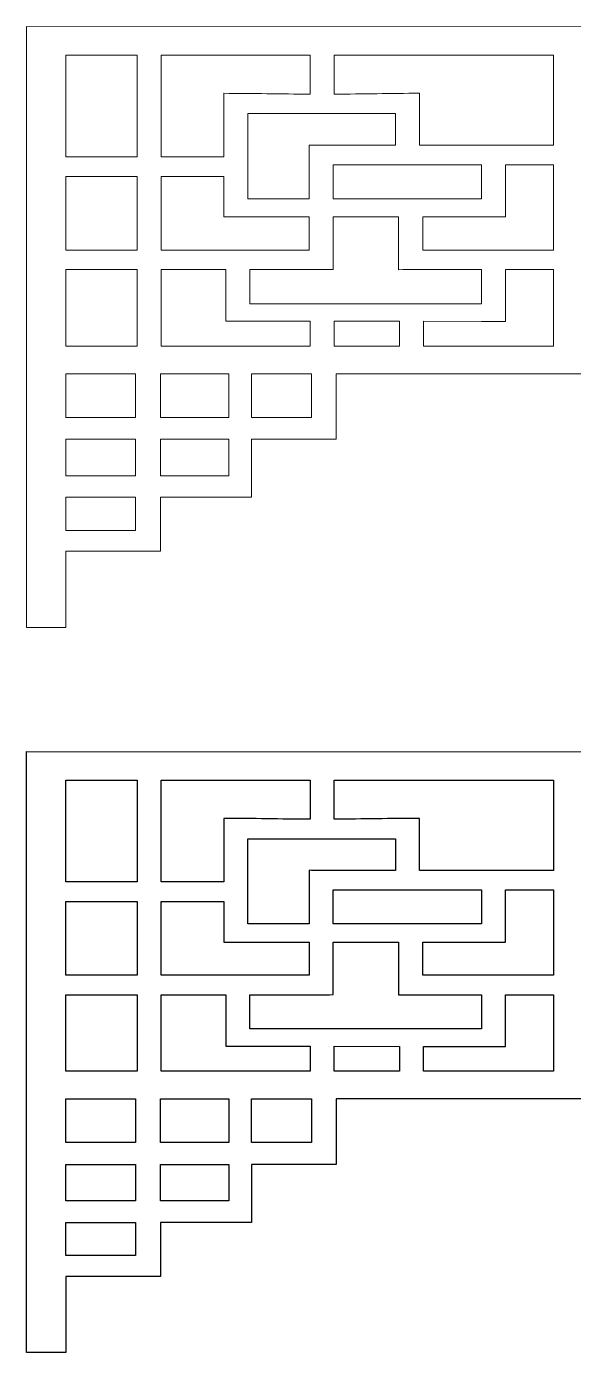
# Model space of a CAD drawing. Header units: centimetres. Extents: x -12.6 to 12.6, y -3.5 to 9.2.
# Drawn here: x -12.63 to -7.43, y -3.45 to 9.18 of the extents above; entities that cross this region are included whole.
import ezdxf

# ---------------------------------------------------------------- set-up
doc = ezdxf.new("R2010")
doc.units = ezdxf.units.CM
doc.header["$MEASUREMENT"] = 0

msp = doc.modelspace()

# ---------------------------------------------------------------- linework, layer by layer
at = {"lineweight": 9}
for points, knots in [([(9.71681, 5.86947), (9.71681, 5.86947), (9.71681, 5.21867), (9.71681, 5.21867), (9.71681, 5.21867), (9.71681, 5.21867), (10.50429, 5.21867), (10.50429, 5.21867), (10.50429, 5.21867), (10.50429, 5.21867), (10.50429, 4.69703), (10.50429, 4.69703), (10.50429, 4.69703), (10.50429, 4.69703), (11.37797, 4.69703), (11.37797, 4.69703), (11.37797, 4.69703), (11.37797, 4.69703), (11.37797, 4.18286), (11.37797, 4.18286), (11.37797, 4.18286), (11.37797, 4.18286), (12.27171, 4.18286), (12.27171, 4.18286), (12.27171, 4.18286), (12.27171, 4.18286), (12.27171, 3.48664), (12.27171, 3.48664), (12.27171, 3.48664), (12.27171, 3.48664), (12.64448, 3.48664), (12.64448, 3.48664), (12.64448, 3.48664), (12.64448, 3.48664), (12.64448, 5.86947), (12.64448, 5.86947), (12.64448, 5.86947), (12.64448, 5.86947), (12.64448, 6.06604), (12.64448, 6.06604), (12.64448, 6.06604), (12.64448, 6.06604), (12.64448, 8.9055), (12.64448, 8.9055), (12.64448, 8.9055), (12.64448, 8.9055), (12.64448, 9.17724), (12.64448, 9.17724), (12.64448, 9.17724), (12.64448, 9.17724), (12.64448, 9.16496), (12.64448, 9.16496), (12.64448, 9.16496), (12.64448, 9.16496), (-12.63104, 9.17724), (-12.63104, 9.17724), (-12.63104, 9.17724), (-12.63104, 9.17724), (-12.63104, 8.9055), (-12.63104, 8.9055), (-12.63104, 8.9055), (-12.63104, 8.9055), (-12.63104, 6.06604), (-12.63104, 6.06604), (-12.63104, 6.06604), (-12.63104, 6.06604), (-12.63104, 5.86947), (-12.63104, 5.86947), (-12.63104, 5.86947), (-12.63104, 5.86947), (-12.63104, 3.45277), (-12.63104, 3.45277), (-12.63104, 3.45277), (-12.63104, 3.45277), (-12.25827, 3.45277), (-12.25827, 3.45277), (-12.25827, 3.45277), (-12.25827, 3.45277), (-12.25827, 4.17787), (-12.25827, 4.17787), (-12.25827, 4.17787), (-12.25827, 4.17787), (-11.35615, 4.17787), (-11.35615, 4.17787), (-11.35615, 4.17787), (-11.35615, 4.17787), (-11.35615, 4.69204), (-11.35615, 4.69204), (-11.35615, 4.69204), (-11.35615, 4.69204), (-10.49083, 4.69204), (-10.49083, 4.69204), (-10.49083, 4.69204), (-10.49083, 4.69204), (-10.49083, 5.24502), (-10.49083, 5.24502), (-10.49083, 5.24502), (-10.49083, 5.24502), (-9.68624, 5.24502), (-9.68624, 5.24502), (-9.68624, 5.24502), (-9.68624, 5.24502), (-9.68624, 5.86947), (-9.68624, 5.86947), (-9.68624, 5.86947), (-9.68624, 5.86947), (9.71681, 5.86947), (9.71681, 5.86947)], [0, 0, 0, 0, 0.03571429, 0.03571429, 0.03571429, 0.03571429, 0.07142857, 0.07142857, 0.07142857, 0.07142857, 0.10714286, 0.10714286, 0.10714286, 0.10714286, 0.14285714, 0.14285714, 0.14285714, 0.14285714, 0.17857143, 0.17857143, 0.17857143, 0.17857143, 0.21428571, 0.21428571, 0.21428571, 0.21428571, 0.25, 0.25, 0.25, 0.25, 0.28571429, 0.28571429, 0.28571429, 0.28571429, 0.32142857, 0.32142857, 0.32142857, 0.32142857, 0.35714286, 0.35714286, 0.35714286, 0.35714286, 0.39285714, 0.39285714, 0.39285714, 0.39285714, 0.42857143, 0.42857143, 0.42857143, 0.42857143, 0.46428571, 0.46428571, 0.46428571, 0.46428571, 0.5, 0.5, 0.5, 0.5, 0.53571429, 0.53571429, 0.53571429, 0.53571429, 0.57142857, 0.57142857, 0.57142857, 0.57142857, 0.60714286, 0.60714286, 0.60714286, 0.60714286, 0.64285714, 0.64285714, 0.64285714, 0.64285714, 0.67857143, 0.67857143, 0.67857143, 0.67857143, 0.71428571, 0.71428571, 0.71428571, 0.71428571, 0.75, 0.75, 0.75, 0.75, 0.78571429, 0.78571429, 0.78571429, 0.78571429, 0.82142857, 0.82142857, 0.82142857, 0.82142857, 0.85714286, 0.85714286, 0.85714286, 0.85714286, 0.89285714, 0.89285714, 0.89285714, 0.89285714, 0.92857143, 0.92857143, 0.92857143, 0.92857143, 1, 1, 1, 1]), ([(-12.25827, 7.93566), (-12.25827, 7.93566), (-11.57985, 7.93566), (-11.57985, 7.93566), (-11.57985, 7.93566), (-11.57985, 7.93566), (-11.57985, 8.9055), (-11.57985, 8.9055), (-11.57985, 8.9055), (-11.57985, 8.9055), (-12.25827, 8.9055), (-12.25827, 8.9055), (-12.25827, 8.9055), (-12.25827, 8.9055), (-12.25827, 7.93566), (-12.25827, 7.93566)], [0, 0, 0, 0, 0.2, 0.2, 0.2, 0.2, 0.4, 0.4, 0.4, 0.4, 0.6, 0.6, 0.6, 0.6, 1, 1, 1, 1]), ([(-11.35141, 8.9055), (-11.35141, 8.9055), (-11.35141, 7.93566), (-11.35141, 7.93566), (-11.35141, 7.93566), (-11.35141, 7.93566), (-10.75274, 7.93566), (-10.75274, 7.93566), (-10.75274, 7.93566), (-10.75274, 7.93566), (-10.75274, 8.54099), (-10.75274, 8.54099), (-10.75274, 8.54099), (-10.61717, 8.54032), (-10.4816, 8.539), (-10.34605, 8.53702), (-10.34605, 8.53702), (-10.20854, 8.535), (-10.07102, 8.53368), (-9.9335, 8.53305), (-9.9335, 8.53305), (-9.9335, 8.53305), (-9.9335, 8.9055), (-9.9335, 8.9055), (-9.9335, 8.9055), (-9.9335, 8.9055), (-11.35141, 8.9055), (-11.35141, 8.9055)], [0, 0, 0, 0, 0.125, 0.125, 0.125, 0.125, 0.25, 0.25, 0.25, 0.25, 0.375, 0.375, 0.375, 0.375, 0.5, 0.5, 0.5, 0.5, 0.625, 0.625, 0.625, 0.625, 0.75, 0.75, 0.75, 0.75, 1, 1, 1, 1]), ([(-9.70506, 8.9055), (-9.70506, 8.9055), (-9.70505, 8.53305), (-9.70505, 8.53305), (-9.70505, 8.53305), (-9.5688, 8.53371), (-9.43256, 8.5351), (-9.29632, 8.53722), (-9.29632, 8.53722), (-9.16213, 8.53931), (-9.02792, 8.5407), (-8.89371, 8.5414), (-8.89371, 8.5414), (-8.89371, 8.5414), (-8.89371, 8.04556), (-8.89371, 8.04556), (-8.89371, 8.04556), (-8.89371, 8.04556), (-7.61642, 8.04556), (-7.61642, 8.04556), (-7.61642, 8.04556), (-7.61642, 8.04556), (-7.61642, 8.9055), (-7.61642, 8.9055), (-7.61642, 8.9055), (-7.61642, 8.9055), (-9.70506, 8.9055), (-9.70506, 8.9055)], [0, 0, 0, 0, 0.125, 0.125, 0.125, 0.125, 0.25, 0.25, 0.25, 0.25, 0.375, 0.375, 0.375, 0.375, 0.5, 0.5, 0.5, 0.5, 0.625, 0.625, 0.625, 0.625, 0.75, 0.75, 0.75, 0.75, 1, 1, 1, 1]), ([(-9.94137, 7.97024), (-9.94137, 7.97024), (-9.94236, 8.04613), (-9.94236, 8.04613), (-9.94236, 8.04613), (-9.94236, 8.04613), (-9.92052, 8.04556), (-9.92052, 8.04556), (-9.92052, 8.04556), (-9.92052, 8.04556), (-9.12214, 8.04556), (-9.12214, 8.04556), (-9.12214, 8.04556), (-9.12214, 8.04556), (-9.12214, 8.34725), (-9.12214, 8.34725), (-9.12214, 8.34725), (-9.12214, 8.34725), (-10.5243, 8.34725), (-10.5243, 8.34725), (-10.5243, 8.34725), (-10.5243, 8.34725), (-10.5243, 7.53676), (-10.5243, 7.53676), (-10.5243, 7.53676), (-10.5243, 7.53676), (-9.94137, 7.53676), (-9.94137, 7.53676), (-9.94137, 7.53676), (-9.94137, 7.53676), (-9.94137, 7.97024), (-9.94137, 7.97024)], [0, 0, 0, 0, 0.11111111, 0.11111111, 0.11111111, 0.11111111, 0.22222222, 0.22222222, 0.22222222, 0.22222222, 0.33333333, 0.33333333, 0.33333333, 0.33333333, 0.44444444, 0.44444444, 0.44444444, 0.44444444, 0.55555556, 0.55555556, 0.55555556, 0.55555556, 0.66666667, 0.66666667, 0.66666667, 0.66666667, 0.77777778, 0.77777778, 0.77777778, 0.77777778, 1, 1, 1, 1]), ([(-9.71294, 7.85976), (-9.71294, 7.85976), (-9.71294, 7.53676), (-9.71294, 7.53676), (-9.71294, 7.53676), (-9.71294, 7.53676), (-8.30291, 7.53676), (-8.30291, 7.53676), (-8.30291, 7.53676), (-8.30291, 7.53676), (-8.30291, 7.85976), (-8.30291, 7.85976), (-8.30291, 7.85976), (-8.30291, 7.85976), (-9.71294, 7.85976), (-9.71294, 7.85976)], [0, 0, 0, 0, 0.2, 0.2, 0.2, 0.2, 0.4, 0.4, 0.4, 0.4, 0.6, 0.6, 0.6, 0.6, 1, 1, 1, 1]), ([(-7.61642, 7.85976), (-7.61642, 7.85976), (-8.07446, 7.85976), (-8.07446, 7.85976), (-8.07446, 7.85976), (-8.07446, 7.85976), (-8.07446, 7.36272), (-8.07446, 7.36272), (-8.07446, 7.36272), (-8.07446, 7.36272), (-8.30291, 7.36272), (-8.30291, 7.36272), (-8.30291, 7.36272), (-8.30291, 7.36272), (-8.86219, 7.36272), (-8.86219, 7.36272), (-8.86219, 7.36272), (-8.86219, 7.36272), (-8.86219, 7.04692), (-8.86219, 7.04692), (-8.86219, 7.04692), (-8.86219, 7.04692), (-7.61642, 7.04692), (-7.61642, 7.04692), (-7.61642, 7.04692), (-7.61642, 7.04692), (-7.61642, 7.85976), (-7.61642, 7.85976)], [0, 0, 0, 0, 0.125, 0.125, 0.125, 0.125, 0.25, 0.25, 0.25, 0.25, 0.375, 0.375, 0.375, 0.375, 0.5, 0.5, 0.5, 0.5, 0.625, 0.625, 0.625, 0.625, 0.75, 0.75, 0.75, 0.75, 1, 1, 1, 1]), ([(-12.25827, 7.04692), (-12.25827, 7.04692), (-11.57985, 7.04692), (-11.57985, 7.04692), (-11.57985, 7.04692), (-11.57985, 7.04692), (-11.57985, 7.74986), (-11.57985, 7.74986), (-11.57985, 7.74986), (-11.57985, 7.74986), (-12.25827, 7.74986), (-12.25827, 7.74986), (-12.25827, 7.74986), (-12.25827, 7.74986), (-12.25827, 7.04692), (-12.25827, 7.04692)], [0, 0, 0, 0, 0.2, 0.2, 0.2, 0.2, 0.4, 0.4, 0.4, 0.4, 0.6, 0.6, 0.6, 0.6, 1, 1, 1, 1]), ([(-9.94137, 7.36272), (-9.94137, 7.36272), (-10.5243, 7.36272), (-10.5243, 7.36272), (-10.5243, 7.36272), (-10.5243, 7.36272), (-10.75274, 7.36272), (-10.75274, 7.36272), (-10.75274, 7.36272), (-10.75274, 7.36272), (-10.75274, 7.74986), (-10.75274, 7.74986), (-10.75274, 7.74986), (-10.75274, 7.74986), (-11.35141, 7.74986), (-11.35141, 7.74986), (-11.35141, 7.74986), (-11.35141, 7.74986), (-11.35141, 7.04692), (-11.35141, 7.04692), (-11.35141, 7.04692), (-11.35141, 7.04692), (-9.94137, 7.04692), (-9.94137, 7.04692), (-9.94137, 7.04692), (-9.94137, 7.04692), (-9.94137, 7.36272), (-9.94137, 7.36272)], [0, 0, 0, 0, 0.125, 0.125, 0.125, 0.125, 0.25, 0.25, 0.25, 0.25, 0.375, 0.375, 0.375, 0.375, 0.5, 0.5, 0.5, 0.5, 0.625, 0.625, 0.625, 0.625, 0.75, 0.75, 0.75, 0.75, 1, 1, 1, 1]), ([(-8.30291, 6.86113), (-8.30291, 6.86113), (-9.05106, 6.86113), (-9.05106, 6.86113), (-9.05106, 6.86113), (-9.05106, 6.86113), (-9.09157, 6.86031), (-9.09157, 6.86031), (-9.09157, 6.86031), (-9.09157, 6.86031), (-9.09064, 6.90031), (-9.09064, 6.90031), (-9.09064, 6.90031), (-9.09064, 6.90031), (-9.09064, 7.36272), (-9.09064, 7.36272), (-9.09064, 7.36272), (-9.09064, 7.36272), (-9.71294, 7.36272), (-9.71294, 7.36272), (-9.71294, 7.36272), (-9.71294, 7.36272), (-9.71294, 6.90031), (-9.71294, 6.90031), (-9.71294, 6.90031), (-9.71294, 6.90031), (-9.71253, 6.86266), (-9.71253, 6.86266), (-9.71253, 6.86266), (-9.71253, 6.86266), (-9.75016, 6.86113), (-9.75016, 6.86113), (-9.75016, 6.86113), (-9.75016, 6.86113), (-10.50692, 6.86113), (-10.50692, 6.86113), (-10.50692, 6.86113), (-10.50692, 6.86113), (-10.50692, 6.53564), (-10.50692, 6.53564), (-10.50692, 6.53564), (-10.50692, 6.53564), (-8.30291, 6.53564), (-8.30291, 6.53564), (-8.30291, 6.53564), (-8.30291, 6.53564), (-8.30291, 6.86113), (-8.30291, 6.86113)], [0, 0, 0, 0, 0.07692308, 0.07692308, 0.07692308, 0.07692308, 0.15384615, 0.15384615, 0.15384615, 0.15384615, 0.23076923, 0.23076923, 0.23076923, 0.23076923, 0.30769231, 0.30769231, 0.30769231, 0.30769231, 0.38461538, 0.38461538, 0.38461538, 0.38461538, 0.46153846, 0.46153846, 0.46153846, 0.46153846, 0.53846154, 0.53846154, 0.53846154, 0.53846154, 0.61538462, 0.61538462, 0.61538462, 0.61538462, 0.69230769, 0.69230769, 0.69230769, 0.69230769, 0.76923077, 0.76923077, 0.76923077, 0.76923077, 0.84615385, 0.84615385, 0.84615385, 0.84615385, 1, 1, 1, 1]), ([(-11.57985, 6.13314), (-11.57985, 6.13314), (-11.57985, 6.86113), (-11.57985, 6.86113), (-11.57985, 6.86113), (-11.57985, 6.86113), (-12.25827, 6.86113), (-12.25827, 6.86113), (-12.25827, 6.86113), (-12.25827, 6.86113), (-12.25827, 6.13314), (-12.25827, 6.13314), (-12.25827, 6.13314), (-12.25827, 6.13314), (-11.57985, 6.13314), (-11.57985, 6.13314)], [0, 0, 0, 0, 0.2, 0.2, 0.2, 0.2, 0.4, 0.4, 0.4, 0.4, 0.6, 0.6, 0.6, 0.6, 1, 1, 1, 1]), ([(-9.9335, 6.13314), (-9.9335, 6.13314), (-9.9335, 6.36981), (-9.9335, 6.36981), (-9.9335, 6.36981), (-9.9335, 6.36981), (-10.50692, 6.37025), (-10.50692, 6.37025), (-10.50692, 6.37025), (-10.50692, 6.37025), (-10.73535, 6.37025), (-10.73535, 6.37025), (-10.73535, 6.37025), (-10.73535, 6.37025), (-10.73535, 6.86113), (-10.73535, 6.86113), (-10.73535, 6.86113), (-10.73535, 6.86113), (-11.35141, 6.86113), (-11.35141, 6.86113), (-11.35141, 6.86113), (-11.35141, 6.86113), (-11.35141, 6.13314), (-11.35141, 6.13314), (-11.35141, 6.13314), (-11.35141, 6.13314), (-9.9335, 6.13314), (-9.9335, 6.13314)], [0, 0, 0, 0, 0.125, 0.125, 0.125, 0.125, 0.25, 0.25, 0.25, 0.25, 0.375, 0.375, 0.375, 0.375, 0.5, 0.5, 0.5, 0.5, 0.625, 0.625, 0.625, 0.625, 0.75, 0.75, 0.75, 0.75, 1, 1, 1, 1]), ([(-7.61642, 6.86113), (-7.61642, 6.86113), (-8.07446, 6.86113), (-8.07446, 6.86113), (-8.07446, 6.86113), (-8.07446, 6.86113), (-8.07446, 6.36856), (-8.07446, 6.36856), (-8.07446, 6.36856), (-8.07446, 6.36856), (-8.30291, 6.36856), (-8.30291, 6.36856), (-8.30291, 6.36856), (-8.30291, 6.36856), (-8.85432, 6.36898), (-8.85432, 6.36898), (-8.85432, 6.36898), (-8.85432, 6.36898), (-8.85432, 6.13314), (-8.85432, 6.13314), (-8.85432, 6.13314), (-8.85432, 6.13314), (-7.61642, 6.13314), (-7.61642, 6.13314), (-7.61642, 6.13314), (-7.61642, 6.13314), (-7.61642, 6.86113), (-7.61642, 6.86113)], [0, 0, 0, 0, 0.125, 0.125, 0.125, 0.125, 0.25, 0.25, 0.25, 0.25, 0.375, 0.375, 0.375, 0.375, 0.5, 0.5, 0.5, 0.5, 0.625, 0.625, 0.625, 0.625, 0.75, 0.75, 0.75, 0.75, 1, 1, 1, 1]), ([(-9.08275, 6.13314), (-9.08275, 6.13314), (-9.08275, 6.36916), (-9.08275, 6.36916), (-9.08275, 6.36916), (-9.08275, 6.36916), (-9.70506, 6.36964), (-9.70506, 6.36964), (-9.70506, 6.36964), (-9.70506, 6.36964), (-9.70506, 6.13314), (-9.70506, 6.13314), (-9.70506, 6.13314), (-9.70506, 6.13314), (-9.08275, 6.13314), (-9.08275, 6.13314)], [0, 0, 0, 0, 0.2, 0.2, 0.2, 0.2, 0.4, 0.4, 0.4, 0.4, 0.6, 0.6, 0.6, 0.6, 1, 1, 1, 1]), ([(-11.5948, 5.86947), (-11.5948, 5.86947), (-12.25827, 5.86947), (-12.25827, 5.86947), (-12.25827, 5.86947), (-12.25827, 5.86947), (-12.25827, 5.45397), (-12.25827, 5.45397), (-12.25827, 5.45397), (-12.25827, 5.45397), (-11.5948, 5.45397), (-11.5948, 5.45397), (-11.5948, 5.45397), (-11.5948, 5.45397), (-11.5948, 5.86947), (-11.5948, 5.86947)], [0, 0, 0, 0, 0.2, 0.2, 0.2, 0.2, 0.4, 0.4, 0.4, 0.4, 0.6, 0.6, 0.6, 0.6, 1, 1, 1, 1]), ([(-10.70713, 5.86947), (-10.70713, 5.86947), (-11.35615, 5.86947), (-11.35615, 5.86947), (-11.35615, 5.86947), (-11.35615, 5.86947), (-11.35615, 5.45397), (-11.35615, 5.45397), (-11.35615, 5.45397), (-11.35615, 5.45397), (-10.70713, 5.45397), (-10.70713, 5.45397), (-10.70713, 5.45397), (-10.70713, 5.45397), (-10.70713, 5.86947), (-10.70713, 5.86947)], [0, 0, 0, 0, 0.2, 0.2, 0.2, 0.2, 0.4, 0.4, 0.4, 0.4, 0.6, 0.6, 0.6, 0.6, 1, 1, 1, 1]), ([(-9.92011, 5.86947), (-9.92011, 5.86947), (-10.49083, 5.86947), (-10.49083, 5.86947), (-10.49083, 5.86947), (-10.49083, 5.86947), (-10.49083, 5.45397), (-10.49083, 5.45397), (-10.49083, 5.45397), (-10.49083, 5.45397), (-9.92011, 5.45397), (-9.92011, 5.45397), (-9.92011, 5.45397), (-9.92011, 5.45397), (-9.92011, 5.86947), (-9.92011, 5.86947)], [0, 0, 0, 0, 0.2, 0.2, 0.2, 0.2, 0.4, 0.4, 0.4, 0.4, 0.6, 0.6, 0.6, 0.6, 1, 1, 1, 1]), ([(-12.25827, 5.24502), (-12.25827, 5.24502), (-12.25827, 4.89801), (-12.25827, 4.89801), (-12.25827, 4.89801), (-12.25827, 4.89801), (-11.5948, 4.89801), (-11.5948, 4.89801), (-11.5948, 4.89801), (-11.5948, 4.89801), (-11.5948, 5.24502), (-11.5948, 5.24502), (-11.5948, 5.24502), (-11.5948, 5.24502), (-12.25827, 5.24502), (-12.25827, 5.24502)], [0, 0, 0, 0, 0.2, 0.2, 0.2, 0.2, 0.4, 0.4, 0.4, 0.4, 0.6, 0.6, 0.6, 0.6, 1, 1, 1, 1]), ([(-10.70713, 5.24502), (-10.70713, 5.24502), (-11.35615, 5.24502), (-11.35615, 5.24502), (-11.35615, 5.24502), (-11.35615, 5.24502), (-11.35615, 4.89801), (-11.35615, 4.89801), (-11.35615, 4.89801), (-11.35615, 4.89801), (-10.70713, 4.89801), (-10.70713, 4.89801), (-10.70713, 4.89801), (-10.70713, 4.89801), (-10.70713, 5.24502), (-10.70713, 5.24502)], [0, 0, 0, 0, 0.2, 0.2, 0.2, 0.2, 0.4, 0.4, 0.4, 0.4, 0.6, 0.6, 0.6, 0.6, 1, 1, 1, 1]), ([(-12.25827, 4.69204), (-12.25827, 4.69204), (-12.25827, 4.37712), (-12.25827, 4.37712), (-12.25827, 4.37712), (-12.25827, 4.37712), (-11.5948, 4.37712), (-11.5948, 4.37712), (-11.5948, 4.37712), (-11.5948, 4.37712), (-11.5948, 4.69204), (-11.5948, 4.69204), (-11.5948, 4.69204), (-11.5948, 4.69204), (-12.25827, 4.69204), (-12.25827, 4.69204)], [0, 0, 0, 0, 0.2, 0.2, 0.2, 0.2, 0.4, 0.4, 0.4, 0.4, 0.6, 0.6, 0.6, 0.6, 1, 1, 1, 1])]:
    msp.add_open_spline(points, degree=3, knots=knots, dxfattribs=at)
at = {"color": 242}
for points, knots in [([(9.71681, -1.03813), (9.71681, -1.03813), (9.71681, -1.68893), (9.71681, -1.68893), (9.71681, -1.68893), (9.71681, -1.68893), (10.50429, -1.68893), (10.50429, -1.68893), (10.50429, -1.68893), (10.50429, -1.68893), (10.50429, -2.21057), (10.50429, -2.21057), (10.50429, -2.21057), (10.50429, -2.21057), (11.37797, -2.21057), (11.37797, -2.21057), (11.37797, -2.21057), (11.37797, -2.21057), (11.37797, -2.72474), (11.37797, -2.72474), (11.37797, -2.72474), (11.37797, -2.72474), (12.27171, -2.72474), (12.27171, -2.72474), (12.27171, -2.72474), (12.27171, -2.72474), (12.27171, -3.42096), (12.27171, -3.42096), (12.27171, -3.42096), (12.27171, -3.42096), (12.64448, -3.42096), (12.64448, -3.42096), (12.64448, -3.42096), (12.64448, -3.42096), (12.64448, -1.03813), (12.64448, -1.03813), (12.64448, -1.03813), (12.64448, -1.03813), (12.64448, -0.84156), (12.64448, -0.84156), (12.64448, -0.84156), (12.64448, -0.84156), (12.64448, 1.9979), (12.64448, 1.9979), (12.64448, 1.9979), (12.64448, 1.9979), (12.64448, 2.26964), (12.64448, 2.26964), (12.64448, 2.26964), (12.64448, 2.26964), (12.64448, 2.25736), (12.64448, 2.25736), (12.64448, 2.25736), (12.64448, 2.25736), (-12.63104, 2.26964), (-12.63104, 2.26964), (-12.63104, 2.26964), (-12.63104, 2.26964), (-12.63104, 1.9979), (-12.63104, 1.9979), (-12.63104, 1.9979), (-12.63104, 1.9979), (-12.63104, -0.84156), (-12.63104, -0.84156), (-12.63104, -0.84156), (-12.63104, -0.84156), (-12.63104, -1.03813), (-12.63104, -1.03813), (-12.63104, -1.03813), (-12.63104, -1.03813), (-12.63104, -3.45483), (-12.63104, -3.45483), (-12.63104, -3.45483), (-12.63104, -3.45483), (-12.25827, -3.45483), (-12.25827, -3.45483), (-12.25827, -3.45483), (-12.25827, -3.45483), (-12.25827, -2.72973), (-12.25827, -2.72973), (-12.25827, -2.72973), (-12.25827, -2.72973), (-11.35615, -2.72973), (-11.35615, -2.72973), (-11.35615, -2.72973), (-11.35615, -2.72973), (-11.35615, -2.21556), (-11.35615, -2.21556), (-11.35615, -2.21556), (-11.35615, -2.21556), (-10.49083, -2.21556), (-10.49083, -2.21556), (-10.49083, -2.21556), (-10.49083, -2.21556), (-10.49083, -1.66258), (-10.49083, -1.66258), (-10.49083, -1.66258), (-10.49083, -1.66258), (-9.68624, -1.66258), (-9.68624, -1.66258), (-9.68624, -1.66258), (-9.68624, -1.66258), (-9.68624, -1.03813), (-9.68624, -1.03813), (-9.68624, -1.03813), (-9.68624, -1.03813), (9.71681, -1.03813), (9.71681, -1.03813), (9.71681, -1.03813), (9.71681, -1.03813), (9.71681, -1.03813), (9.71681, -1.03813)], [0, 0, 0, 0, 0.03448276, 0.03448276, 0.03448276, 0.03448276, 0.06896552, 0.06896552, 0.06896552, 0.06896552, 0.10344828, 0.10344828, 0.10344828, 0.10344828, 0.13793103, 0.13793103, 0.13793103, 0.13793103, 0.17241379, 0.17241379, 0.17241379, 0.17241379, 0.20689655, 0.20689655, 0.20689655, 0.20689655, 0.24137931, 0.24137931, 0.24137931, 0.24137931, 0.27586207, 0.27586207, 0.27586207, 0.27586207, 0.31034483, 0.31034483, 0.31034483, 0.31034483, 0.34482759, 0.34482759, 0.34482759, 0.34482759, 0.37931034, 0.37931034, 0.37931034, 0.37931034, 0.4137931, 0.4137931, 0.4137931, 0.4137931, 0.44827586, 0.44827586, 0.44827586, 0.44827586, 0.48275862, 0.48275862, 0.48275862, 0.48275862, 0.51724138, 0.51724138, 0.51724138, 0.51724138, 0.55172414, 0.55172414, 0.55172414, 0.55172414, 0.5862069, 0.5862069, 0.5862069, 0.5862069, 0.62068966, 0.62068966, 0.62068966, 0.62068966, 0.65517241, 0.65517241, 0.65517241, 0.65517241, 0.68965517, 0.68965517, 0.68965517, 0.68965517, 0.72413793, 0.72413793, 0.72413793, 0.72413793, 0.75862069, 0.75862069, 0.75862069, 0.75862069, 0.79310345, 0.79310345, 0.79310345, 0.79310345, 0.82758621, 0.82758621, 0.82758621, 0.82758621, 0.86206897, 0.86206897, 0.86206897, 0.86206897, 0.89655172, 0.89655172, 0.89655172, 0.89655172, 0.93103448, 0.93103448, 0.93103448, 0.93103448, 1, 1, 1, 1]), ([(-12.25827, 1.02806), (-12.25827, 1.02806), (-11.57985, 1.02806), (-11.57985, 1.02806), (-11.57985, 1.02806), (-11.57985, 1.02806), (-11.57985, 1.9979), (-11.57985, 1.9979), (-11.57985, 1.9979), (-11.57985, 1.9979), (-12.25827, 1.9979), (-12.25827, 1.9979), (-12.25827, 1.9979), (-12.25827, 1.9979), (-12.25827, 1.02806), (-12.25827, 1.02806)], [0, 0, 0, 0, 0.2, 0.2, 0.2, 0.2, 0.4, 0.4, 0.4, 0.4, 0.6, 0.6, 0.6, 0.6, 1, 1, 1, 1]), ([(-11.35141, 1.9979), (-11.35141, 1.9979), (-11.35141, 1.02806), (-11.35141, 1.02806), (-11.35141, 1.02806), (-11.35141, 1.02806), (-10.75274, 1.02806), (-10.75274, 1.02806), (-10.75274, 1.02806), (-10.75274, 1.02806), (-10.75274, 1.63339), (-10.75274, 1.63339), (-10.75274, 1.63339), (-10.61717, 1.63272), (-10.4816, 1.6314), (-10.34605, 1.62942), (-10.34605, 1.62942), (-10.20854, 1.6274), (-10.07102, 1.62608), (-9.9335, 1.62545), (-9.9335, 1.62545), (-9.9335, 1.62545), (-9.9335, 1.9979), (-9.9335, 1.9979), (-9.9335, 1.9979), (-9.9335, 1.9979), (-11.35141, 1.9979), (-11.35141, 1.9979)], [0, 0, 0, 0, 0.125, 0.125, 0.125, 0.125, 0.25, 0.25, 0.25, 0.25, 0.375, 0.375, 0.375, 0.375, 0.5, 0.5, 0.5, 0.5, 0.625, 0.625, 0.625, 0.625, 0.75, 0.75, 0.75, 0.75, 1, 1, 1, 1]), ([(-9.70506, 1.9979), (-9.70506, 1.9979), (-9.70505, 1.62545), (-9.70505, 1.62545), (-9.70505, 1.62545), (-9.5688, 1.62611), (-9.43256, 1.6275), (-9.29632, 1.62962), (-9.29632, 1.62962), (-9.16213, 1.63171), (-9.02792, 1.6331), (-8.89371, 1.6338), (-8.89371, 1.6338), (-8.89371, 1.6338), (-8.89371, 1.13796), (-8.89371, 1.13796), (-8.89371, 1.13796), (-8.89371, 1.13796), (-7.61642, 1.13796), (-7.61642, 1.13796), (-7.61642, 1.13796), (-7.61642, 1.13796), (-7.61642, 1.9979), (-7.61642, 1.9979), (-7.61642, 1.9979), (-7.61642, 1.9979), (-9.70506, 1.9979), (-9.70506, 1.9979)], [0, 0, 0, 0, 0.125, 0.125, 0.125, 0.125, 0.25, 0.25, 0.25, 0.25, 0.375, 0.375, 0.375, 0.375, 0.5, 0.5, 0.5, 0.5, 0.625, 0.625, 0.625, 0.625, 0.75, 0.75, 0.75, 0.75, 1, 1, 1, 1]), ([(-9.94137, 1.06264), (-9.94137, 1.06264), (-9.94236, 1.13853), (-9.94236, 1.13853), (-9.94236, 1.13853), (-9.94236, 1.13853), (-9.92052, 1.13796), (-9.92052, 1.13796), (-9.92052, 1.13796), (-9.92052, 1.13796), (-9.12214, 1.13796), (-9.12214, 1.13796), (-9.12214, 1.13796), (-9.12214, 1.13796), (-9.12214, 1.43965), (-9.12214, 1.43965), (-9.12214, 1.43965), (-9.12214, 1.43965), (-10.5243, 1.43965), (-10.5243, 1.43965), (-10.5243, 1.43965), (-10.5243, 1.43965), (-10.5243, 0.62916), (-10.5243, 0.62916), (-10.5243, 0.62916), (-10.5243, 0.62916), (-9.94137, 0.62916), (-9.94137, 0.62916), (-9.94137, 0.62916), (-9.94137, 0.62916), (-9.94137, 1.06264), (-9.94137, 1.06264)], [0, 0, 0, 0, 0.11111111, 0.11111111, 0.11111111, 0.11111111, 0.22222222, 0.22222222, 0.22222222, 0.22222222, 0.33333333, 0.33333333, 0.33333333, 0.33333333, 0.44444444, 0.44444444, 0.44444444, 0.44444444, 0.55555556, 0.55555556, 0.55555556, 0.55555556, 0.66666667, 0.66666667, 0.66666667, 0.66666667, 0.77777778, 0.77777778, 0.77777778, 0.77777778, 1, 1, 1, 1]), ([(-9.71294, 0.95216), (-9.71294, 0.95216), (-9.71294, 0.62916), (-9.71294, 0.62916), (-9.71294, 0.62916), (-9.71294, 0.62916), (-8.30291, 0.62916), (-8.30291, 0.62916), (-8.30291, 0.62916), (-8.30291, 0.62916), (-8.30291, 0.95216), (-8.30291, 0.95216), (-8.30291, 0.95216), (-8.30291, 0.95216), (-9.71294, 0.95216), (-9.71294, 0.95216)], [0, 0, 0, 0, 0.2, 0.2, 0.2, 0.2, 0.4, 0.4, 0.4, 0.4, 0.6, 0.6, 0.6, 0.6, 1, 1, 1, 1]), ([(-7.61642, 0.95216), (-7.61642, 0.95216), (-8.07446, 0.95216), (-8.07446, 0.95216), (-8.07446, 0.95216), (-8.07446, 0.95216), (-8.07446, 0.45512), (-8.07446, 0.45512), (-8.07446, 0.45512), (-8.07446, 0.45512), (-8.30291, 0.45512), (-8.30291, 0.45512), (-8.30291, 0.45512), (-8.30291, 0.45512), (-8.86219, 0.45512), (-8.86219, 0.45512), (-8.86219, 0.45512), (-8.86219, 0.45512), (-8.86219, 0.13932), (-8.86219, 0.13932), (-8.86219, 0.13932), (-8.86219, 0.13932), (-7.61642, 0.13932), (-7.61642, 0.13932), (-7.61642, 0.13932), (-7.61642, 0.13932), (-7.61642, 0.95216), (-7.61642, 0.95216)], [0, 0, 0, 0, 0.125, 0.125, 0.125, 0.125, 0.25, 0.25, 0.25, 0.25, 0.375, 0.375, 0.375, 0.375, 0.5, 0.5, 0.5, 0.5, 0.625, 0.625, 0.625, 0.625, 0.75, 0.75, 0.75, 0.75, 1, 1, 1, 1]), ([(-12.25827, 0.13932), (-12.25827, 0.13932), (-11.57985, 0.13932), (-11.57985, 0.13932), (-11.57985, 0.13932), (-11.57985, 0.13932), (-11.57985, 0.84226), (-11.57985, 0.84226), (-11.57985, 0.84226), (-11.57985, 0.84226), (-12.25827, 0.84226), (-12.25827, 0.84226), (-12.25827, 0.84226), (-12.25827, 0.84226), (-12.25827, 0.13932), (-12.25827, 0.13932)], [0, 0, 0, 0, 0.2, 0.2, 0.2, 0.2, 0.4, 0.4, 0.4, 0.4, 0.6, 0.6, 0.6, 0.6, 1, 1, 1, 1]), ([(-9.94137, 0.45512), (-9.94137, 0.45512), (-10.5243, 0.45512), (-10.5243, 0.45512), (-10.5243, 0.45512), (-10.5243, 0.45512), (-10.75274, 0.45512), (-10.75274, 0.45512), (-10.75274, 0.45512), (-10.75274, 0.45512), (-10.75274, 0.84226), (-10.75274, 0.84226), (-10.75274, 0.84226), (-10.75274, 0.84226), (-11.35141, 0.84226), (-11.35141, 0.84226), (-11.35141, 0.84226), (-11.35141, 0.84226), (-11.35141, 0.13932), (-11.35141, 0.13932), (-11.35141, 0.13932), (-11.35141, 0.13932), (-9.94137, 0.13932), (-9.94137, 0.13932), (-9.94137, 0.13932), (-9.94137, 0.13932), (-9.94137, 0.45512), (-9.94137, 0.45512)], [0, 0, 0, 0, 0.125, 0.125, 0.125, 0.125, 0.25, 0.25, 0.25, 0.25, 0.375, 0.375, 0.375, 0.375, 0.5, 0.5, 0.5, 0.5, 0.625, 0.625, 0.625, 0.625, 0.75, 0.75, 0.75, 0.75, 1, 1, 1, 1]), ([(-8.30291, -0.04647), (-8.30291, -0.04647), (-9.05106, -0.04647), (-9.05106, -0.04647), (-9.05106, -0.04647), (-9.05106, -0.04647), (-9.09157, -0.04729), (-9.09157, -0.04729), (-9.09157, -0.04729), (-9.09157, -0.04729), (-9.09064, -0.00729), (-9.09064, -0.00729), (-9.09064, -0.00729), (-9.09064, -0.00729), (-9.09064, 0.45512), (-9.09064, 0.45512), (-9.09064, 0.45512), (-9.09064, 0.45512), (-9.71294, 0.45512), (-9.71294, 0.45512), (-9.71294, 0.45512), (-9.71294, 0.45512), (-9.71294, -0.00729), (-9.71294, -0.00729), (-9.71294, -0.00729), (-9.71294, -0.00729), (-9.71253, -0.04494), (-9.71253, -0.04494), (-9.71253, -0.04494), (-9.71253, -0.04494), (-9.75016, -0.04647), (-9.75016, -0.04647), (-9.75016, -0.04647), (-9.75016, -0.04647), (-10.50692, -0.04647), (-10.50692, -0.04647), (-10.50692, -0.04647), (-10.50692, -0.04647), (-10.50692, -0.37196), (-10.50692, -0.37196), (-10.50692, -0.37196), (-10.50692, -0.37196), (-8.30291, -0.37196), (-8.30291, -0.37196), (-8.30291, -0.37196), (-8.30291, -0.37196), (-8.30291, -0.04647), (-8.30291, -0.04647)], [0, 0, 0, 0, 0.07692308, 0.07692308, 0.07692308, 0.07692308, 0.15384615, 0.15384615, 0.15384615, 0.15384615, 0.23076923, 0.23076923, 0.23076923, 0.23076923, 0.30769231, 0.30769231, 0.30769231, 0.30769231, 0.38461538, 0.38461538, 0.38461538, 0.38461538, 0.46153846, 0.46153846, 0.46153846, 0.46153846, 0.53846154, 0.53846154, 0.53846154, 0.53846154, 0.61538462, 0.61538462, 0.61538462, 0.61538462, 0.69230769, 0.69230769, 0.69230769, 0.69230769, 0.76923077, 0.76923077, 0.76923077, 0.76923077, 0.84615385, 0.84615385, 0.84615385, 0.84615385, 1, 1, 1, 1]), ([(-11.57985, -0.77446), (-11.57985, -0.77446), (-11.57985, -0.04647), (-11.57985, -0.04647), (-11.57985, -0.04647), (-11.57985, -0.04647), (-12.25827, -0.04647), (-12.25827, -0.04647), (-12.25827, -0.04647), (-12.25827, -0.04647), (-12.25827, -0.77446), (-12.25827, -0.77446), (-12.25827, -0.77446), (-12.25827, -0.77446), (-11.57985, -0.77446), (-11.57985, -0.77446)], [0, 0, 0, 0, 0.2, 0.2, 0.2, 0.2, 0.4, 0.4, 0.4, 0.4, 0.6, 0.6, 0.6, 0.6, 1, 1, 1, 1]), ([(-9.9335, -0.77446), (-9.9335, -0.77446), (-9.9335, -0.53779), (-9.9335, -0.53779), (-9.9335, -0.53779), (-9.9335, -0.53779), (-10.50692, -0.53735), (-10.50692, -0.53735), (-10.50692, -0.53735), (-10.50692, -0.53735), (-10.73535, -0.53735), (-10.73535, -0.53735), (-10.73535, -0.53735), (-10.73535, -0.53735), (-10.73535, -0.04647), (-10.73535, -0.04647), (-10.73535, -0.04647), (-10.73535, -0.04647), (-11.35141, -0.04647), (-11.35141, -0.04647), (-11.35141, -0.04647), (-11.35141, -0.04647), (-11.35141, -0.77446), (-11.35141, -0.77446), (-11.35141, -0.77446), (-11.35141, -0.77446), (-9.9335, -0.77446), (-9.9335, -0.77446)], [0, 0, 0, 0, 0.125, 0.125, 0.125, 0.125, 0.25, 0.25, 0.25, 0.25, 0.375, 0.375, 0.375, 0.375, 0.5, 0.5, 0.5, 0.5, 0.625, 0.625, 0.625, 0.625, 0.75, 0.75, 0.75, 0.75, 1, 1, 1, 1]), ([(-7.61642, -0.04647), (-7.61642, -0.04647), (-8.07446, -0.04647), (-8.07446, -0.04647), (-8.07446, -0.04647), (-8.07446, -0.04647), (-8.07446, -0.53904), (-8.07446, -0.53904), (-8.07446, -0.53904), (-8.07446, -0.53904), (-8.30291, -0.53904), (-8.30291, -0.53904), (-8.30291, -0.53904), (-8.30291, -0.53904), (-8.85432, -0.53862), (-8.85432, -0.53862), (-8.85432, -0.53862), (-8.85432, -0.53862), (-8.85432, -0.77446), (-8.85432, -0.77446), (-8.85432, -0.77446), (-8.85432, -0.77446), (-7.61642, -0.77446), (-7.61642, -0.77446), (-7.61642, -0.77446), (-7.61642, -0.77446), (-7.61642, -0.04647), (-7.61642, -0.04647)], [0, 0, 0, 0, 0.125, 0.125, 0.125, 0.125, 0.25, 0.25, 0.25, 0.25, 0.375, 0.375, 0.375, 0.375, 0.5, 0.5, 0.5, 0.5, 0.625, 0.625, 0.625, 0.625, 0.75, 0.75, 0.75, 0.75, 1, 1, 1, 1]), ([(-9.08275, -0.77446), (-9.08275, -0.77446), (-9.08275, -0.53844), (-9.08275, -0.53844), (-9.08275, -0.53844), (-9.08275, -0.53844), (-9.70506, -0.53796), (-9.70506, -0.53796), (-9.70506, -0.53796), (-9.70506, -0.53796), (-9.70506, -0.77446), (-9.70506, -0.77446), (-9.70506, -0.77446), (-9.70506, -0.77446), (-9.08275, -0.77446), (-9.08275, -0.77446)], [0, 0, 0, 0, 0.2, 0.2, 0.2, 0.2, 0.4, 0.4, 0.4, 0.4, 0.6, 0.6, 0.6, 0.6, 1, 1, 1, 1]), ([(-11.5948, -1.03813), (-11.5948, -1.03813), (-12.25827, -1.03813), (-12.25827, -1.03813), (-12.25827, -1.03813), (-12.25827, -1.03813), (-12.25827, -1.45363), (-12.25827, -1.45363), (-12.25827, -1.45363), (-12.25827, -1.45363), (-11.5948, -1.45363), (-11.5948, -1.45363), (-11.5948, -1.45363), (-11.5948, -1.45363), (-11.5948, -1.03813), (-11.5948, -1.03813)], [0, 0, 0, 0, 0.2, 0.2, 0.2, 0.2, 0.4, 0.4, 0.4, 0.4, 0.6, 0.6, 0.6, 0.6, 1, 1, 1, 1]), ([(-10.70713, -1.03813), (-10.70713, -1.03813), (-11.35615, -1.03813), (-11.35615, -1.03813), (-11.35615, -1.03813), (-11.35615, -1.03813), (-11.35615, -1.45363), (-11.35615, -1.45363), (-11.35615, -1.45363), (-11.35615, -1.45363), (-10.70713, -1.45363), (-10.70713, -1.45363), (-10.70713, -1.45363), (-10.70713, -1.45363), (-10.70713, -1.03813), (-10.70713, -1.03813)], [0, 0, 0, 0, 0.2, 0.2, 0.2, 0.2, 0.4, 0.4, 0.4, 0.4, 0.6, 0.6, 0.6, 0.6, 1, 1, 1, 1]), ([(-9.92011, -1.03813), (-9.92011, -1.03813), (-10.49083, -1.03813), (-10.49083, -1.03813), (-10.49083, -1.03813), (-10.49083, -1.03813), (-10.49083, -1.45363), (-10.49083, -1.45363), (-10.49083, -1.45363), (-10.49083, -1.45363), (-9.92011, -1.45363), (-9.92011, -1.45363), (-9.92011, -1.45363), (-9.92011, -1.45363), (-9.92011, -1.03813), (-9.92011, -1.03813)], [0, 0, 0, 0, 0.2, 0.2, 0.2, 0.2, 0.4, 0.4, 0.4, 0.4, 0.6, 0.6, 0.6, 0.6, 1, 1, 1, 1]), ([(-12.25827, -1.66258), (-12.25827, -1.66258), (-12.25827, -2.00959), (-12.25827, -2.00959), (-12.25827, -2.00959), (-12.25827, -2.00959), (-11.5948, -2.00959), (-11.5948, -2.00959), (-11.5948, -2.00959), (-11.5948, -2.00959), (-11.5948, -1.66258), (-11.5948, -1.66258), (-11.5948, -1.66258), (-11.5948, -1.66258), (-12.25827, -1.66258), (-12.25827, -1.66258)], [0, 0, 0, 0, 0.2, 0.2, 0.2, 0.2, 0.4, 0.4, 0.4, 0.4, 0.6, 0.6, 0.6, 0.6, 1, 1, 1, 1]), ([(-10.70713, -1.66258), (-10.70713, -1.66258), (-11.35615, -1.66258), (-11.35615, -1.66258), (-11.35615, -1.66258), (-11.35615, -1.66258), (-11.35615, -2.00959), (-11.35615, -2.00959), (-11.35615, -2.00959), (-11.35615, -2.00959), (-10.70713, -2.00959), (-10.70713, -2.00959), (-10.70713, -2.00959), (-10.70713, -2.00959), (-10.70713, -1.66258), (-10.70713, -1.66258)], [0, 0, 0, 0, 0.2, 0.2, 0.2, 0.2, 0.4, 0.4, 0.4, 0.4, 0.6, 0.6, 0.6, 0.6, 1, 1, 1, 1]), ([(-12.25827, -2.21556), (-12.25827, -2.21556), (-12.25827, -2.53048), (-12.25827, -2.53048), (-12.25827, -2.53048), (-12.25827, -2.53048), (-11.5948, -2.53048), (-11.5948, -2.53048), (-11.5948, -2.53048), (-11.5948, -2.53048), (-11.5948, -2.21556), (-11.5948, -2.21556), (-11.5948, -2.21556), (-11.5948, -2.21556), (-12.25827, -2.21556), (-12.25827, -2.21556)], [0, 0, 0, 0, 0.2, 0.2, 0.2, 0.2, 0.4, 0.4, 0.4, 0.4, 0.6, 0.6, 0.6, 0.6, 1, 1, 1, 1])]:
    msp.add_open_spline(points, degree=3, knots=knots, dxfattribs=at)
at = {"color": 242, "lineweight": 9}
for points, knots in [([(9.71681, -1.03813), (9.71681, -1.03813), (9.71681, -1.68893), (9.71681, -1.68893), (9.71681, -1.68893), (9.71681, -1.68893), (10.50429, -1.68893), (10.50429, -1.68893), (10.50429, -1.68893), (10.50429, -1.68893), (10.50429, -2.21057), (10.50429, -2.21057), (10.50429, -2.21057), (10.50429, -2.21057), (11.37797, -2.21057), (11.37797, -2.21057), (11.37797, -2.21057), (11.37797, -2.21057), (11.37797, -2.72474), (11.37797, -2.72474), (11.37797, -2.72474), (11.37797, -2.72474), (12.27171, -2.72474), (12.27171, -2.72474), (12.27171, -2.72474), (12.27171, -2.72474), (12.27171, -3.42096), (12.27171, -3.42096), (12.27171, -3.42096), (12.27171, -3.42096), (12.64448, -3.42096), (12.64448, -3.42096), (12.64448, -3.42096), (12.64448, -3.42096), (12.64448, -1.03813), (12.64448, -1.03813), (12.64448, -1.03813), (12.64448, -1.03813), (12.64448, -0.84156), (12.64448, -0.84156), (12.64448, -0.84156), (12.64448, -0.84156), (12.64448, 1.9979), (12.64448, 1.9979), (12.64448, 1.9979), (12.64448, 1.9979), (12.64448, 2.26964), (12.64448, 2.26964), (12.64448, 2.26964), (12.64448, 2.26964), (12.64448, 2.25736), (12.64448, 2.25736), (12.64448, 2.25736), (12.64448, 2.25736), (-12.63104, 2.26964), (-12.63104, 2.26964), (-12.63104, 2.26964), (-12.63104, 2.26964), (-12.63104, 1.9979), (-12.63104, 1.9979), (-12.63104, 1.9979), (-12.63104, 1.9979), (-12.63104, -0.84156), (-12.63104, -0.84156), (-12.63104, -0.84156), (-12.63104, -0.84156), (-12.63104, -1.03813), (-12.63104, -1.03813), (-12.63104, -1.03813), (-12.63104, -1.03813), (-12.63104, -3.45483), (-12.63104, -3.45483), (-12.63104, -3.45483), (-12.63104, -3.45483), (-12.25827, -3.45483), (-12.25827, -3.45483), (-12.25827, -3.45483), (-12.25827, -3.45483), (-12.25827, -2.72973), (-12.25827, -2.72973), (-12.25827, -2.72973), (-12.25827, -2.72973), (-11.35615, -2.72973), (-11.35615, -2.72973), (-11.35615, -2.72973), (-11.35615, -2.72973), (-11.35615, -2.21556), (-11.35615, -2.21556), (-11.35615, -2.21556), (-11.35615, -2.21556), (-10.49083, -2.21556), (-10.49083, -2.21556), (-10.49083, -2.21556), (-10.49083, -2.21556), (-10.49083, -1.66258), (-10.49083, -1.66258), (-10.49083, -1.66258), (-10.49083, -1.66258), (-9.68624, -1.66258), (-9.68624, -1.66258), (-9.68624, -1.66258), (-9.68624, -1.66258), (-9.68624, -1.03813), (-9.68624, -1.03813), (-9.68624, -1.03813), (-9.68624, -1.03813), (9.71681, -1.03813), (9.71681, -1.03813)], [0, 0, 0, 0, 0.03571429, 0.03571429, 0.03571429, 0.03571429, 0.07142857, 0.07142857, 0.07142857, 0.07142857, 0.10714286, 0.10714286, 0.10714286, 0.10714286, 0.14285714, 0.14285714, 0.14285714, 0.14285714, 0.17857143, 0.17857143, 0.17857143, 0.17857143, 0.21428571, 0.21428571, 0.21428571, 0.21428571, 0.25, 0.25, 0.25, 0.25, 0.28571429, 0.28571429, 0.28571429, 0.28571429, 0.32142857, 0.32142857, 0.32142857, 0.32142857, 0.35714286, 0.35714286, 0.35714286, 0.35714286, 0.39285714, 0.39285714, 0.39285714, 0.39285714, 0.42857143, 0.42857143, 0.42857143, 0.42857143, 0.46428571, 0.46428571, 0.46428571, 0.46428571, 0.5, 0.5, 0.5, 0.5, 0.53571429, 0.53571429, 0.53571429, 0.53571429, 0.57142857, 0.57142857, 0.57142857, 0.57142857, 0.60714286, 0.60714286, 0.60714286, 0.60714286, 0.64285714, 0.64285714, 0.64285714, 0.64285714, 0.67857143, 0.67857143, 0.67857143, 0.67857143, 0.71428571, 0.71428571, 0.71428571, 0.71428571, 0.75, 0.75, 0.75, 0.75, 0.78571429, 0.78571429, 0.78571429, 0.78571429, 0.82142857, 0.82142857, 0.82142857, 0.82142857, 0.85714286, 0.85714286, 0.85714286, 0.85714286, 0.89285714, 0.89285714, 0.89285714, 0.89285714, 0.92857143, 0.92857143, 0.92857143, 0.92857143, 1, 1, 1, 1]), ([(-12.25827, 1.02806), (-12.25827, 1.02806), (-11.57985, 1.02806), (-11.57985, 1.02806), (-11.57985, 1.02806), (-11.57985, 1.02806), (-11.57985, 1.9979), (-11.57985, 1.9979), (-11.57985, 1.9979), (-11.57985, 1.9979), (-12.25827, 1.9979), (-12.25827, 1.9979), (-12.25827, 1.9979), (-12.25827, 1.9979), (-12.25827, 1.02806), (-12.25827, 1.02806)], [0, 0, 0, 0, 0.2, 0.2, 0.2, 0.2, 0.4, 0.4, 0.4, 0.4, 0.6, 0.6, 0.6, 0.6, 1, 1, 1, 1]), ([(-11.35141, 1.9979), (-11.35141, 1.9979), (-11.35141, 1.02806), (-11.35141, 1.02806), (-11.35141, 1.02806), (-11.35141, 1.02806), (-10.75274, 1.02806), (-10.75274, 1.02806), (-10.75274, 1.02806), (-10.75274, 1.02806), (-10.75274, 1.63339), (-10.75274, 1.63339), (-10.75274, 1.63339), (-10.61717, 1.63272), (-10.4816, 1.6314), (-10.34605, 1.62942), (-10.34605, 1.62942), (-10.20854, 1.6274), (-10.07102, 1.62608), (-9.9335, 1.62545), (-9.9335, 1.62545), (-9.9335, 1.62545), (-9.9335, 1.9979), (-9.9335, 1.9979), (-9.9335, 1.9979), (-9.9335, 1.9979), (-11.35141, 1.9979), (-11.35141, 1.9979)], [0, 0, 0, 0, 0.125, 0.125, 0.125, 0.125, 0.25, 0.25, 0.25, 0.25, 0.375, 0.375, 0.375, 0.375, 0.5, 0.5, 0.5, 0.5, 0.625, 0.625, 0.625, 0.625, 0.75, 0.75, 0.75, 0.75, 1, 1, 1, 1]), ([(-9.70506, 1.9979), (-9.70506, 1.9979), (-9.70505, 1.62545), (-9.70505, 1.62545), (-9.70505, 1.62545), (-9.5688, 1.62611), (-9.43256, 1.6275), (-9.29632, 1.62962), (-9.29632, 1.62962), (-9.16213, 1.63171), (-9.02792, 1.6331), (-8.89371, 1.6338), (-8.89371, 1.6338), (-8.89371, 1.6338), (-8.89371, 1.13796), (-8.89371, 1.13796), (-8.89371, 1.13796), (-8.89371, 1.13796), (-7.61642, 1.13796), (-7.61642, 1.13796), (-7.61642, 1.13796), (-7.61642, 1.13796), (-7.61642, 1.9979), (-7.61642, 1.9979), (-7.61642, 1.9979), (-7.61642, 1.9979), (-9.70506, 1.9979), (-9.70506, 1.9979)], [0, 0, 0, 0, 0.125, 0.125, 0.125, 0.125, 0.25, 0.25, 0.25, 0.25, 0.375, 0.375, 0.375, 0.375, 0.5, 0.5, 0.5, 0.5, 0.625, 0.625, 0.625, 0.625, 0.75, 0.75, 0.75, 0.75, 1, 1, 1, 1]), ([(-9.94137, 1.06264), (-9.94137, 1.06264), (-9.94236, 1.13853), (-9.94236, 1.13853), (-9.94236, 1.13853), (-9.94236, 1.13853), (-9.92052, 1.13796), (-9.92052, 1.13796), (-9.92052, 1.13796), (-9.92052, 1.13796), (-9.12214, 1.13796), (-9.12214, 1.13796), (-9.12214, 1.13796), (-9.12214, 1.13796), (-9.12214, 1.43965), (-9.12214, 1.43965), (-9.12214, 1.43965), (-9.12214, 1.43965), (-10.5243, 1.43965), (-10.5243, 1.43965), (-10.5243, 1.43965), (-10.5243, 1.43965), (-10.5243, 0.62916), (-10.5243, 0.62916), (-10.5243, 0.62916), (-10.5243, 0.62916), (-9.94137, 0.62916), (-9.94137, 0.62916), (-9.94137, 0.62916), (-9.94137, 0.62916), (-9.94137, 1.06264), (-9.94137, 1.06264)], [0, 0, 0, 0, 0.11111111, 0.11111111, 0.11111111, 0.11111111, 0.22222222, 0.22222222, 0.22222222, 0.22222222, 0.33333333, 0.33333333, 0.33333333, 0.33333333, 0.44444444, 0.44444444, 0.44444444, 0.44444444, 0.55555556, 0.55555556, 0.55555556, 0.55555556, 0.66666667, 0.66666667, 0.66666667, 0.66666667, 0.77777778, 0.77777778, 0.77777778, 0.77777778, 1, 1, 1, 1]), ([(-9.71294, 0.95216), (-9.71294, 0.95216), (-9.71294, 0.62916), (-9.71294, 0.62916), (-9.71294, 0.62916), (-9.71294, 0.62916), (-8.30291, 0.62916), (-8.30291, 0.62916), (-8.30291, 0.62916), (-8.30291, 0.62916), (-8.30291, 0.95216), (-8.30291, 0.95216), (-8.30291, 0.95216), (-8.30291, 0.95216), (-9.71294, 0.95216), (-9.71294, 0.95216)], [0, 0, 0, 0, 0.2, 0.2, 0.2, 0.2, 0.4, 0.4, 0.4, 0.4, 0.6, 0.6, 0.6, 0.6, 1, 1, 1, 1]), ([(-7.61642, 0.95216), (-7.61642, 0.95216), (-8.07446, 0.95216), (-8.07446, 0.95216), (-8.07446, 0.95216), (-8.07446, 0.95216), (-8.07446, 0.45512), (-8.07446, 0.45512), (-8.07446, 0.45512), (-8.07446, 0.45512), (-8.30291, 0.45512), (-8.30291, 0.45512), (-8.30291, 0.45512), (-8.30291, 0.45512), (-8.86219, 0.45512), (-8.86219, 0.45512), (-8.86219, 0.45512), (-8.86219, 0.45512), (-8.86219, 0.13932), (-8.86219, 0.13932), (-8.86219, 0.13932), (-8.86219, 0.13932), (-7.61642, 0.13932), (-7.61642, 0.13932), (-7.61642, 0.13932), (-7.61642, 0.13932), (-7.61642, 0.95216), (-7.61642, 0.95216)], [0, 0, 0, 0, 0.125, 0.125, 0.125, 0.125, 0.25, 0.25, 0.25, 0.25, 0.375, 0.375, 0.375, 0.375, 0.5, 0.5, 0.5, 0.5, 0.625, 0.625, 0.625, 0.625, 0.75, 0.75, 0.75, 0.75, 1, 1, 1, 1]), ([(-12.25827, 0.13932), (-12.25827, 0.13932), (-11.57985, 0.13932), (-11.57985, 0.13932), (-11.57985, 0.13932), (-11.57985, 0.13932), (-11.57985, 0.84226), (-11.57985, 0.84226), (-11.57985, 0.84226), (-11.57985, 0.84226), (-12.25827, 0.84226), (-12.25827, 0.84226), (-12.25827, 0.84226), (-12.25827, 0.84226), (-12.25827, 0.13932), (-12.25827, 0.13932)], [0, 0, 0, 0, 0.2, 0.2, 0.2, 0.2, 0.4, 0.4, 0.4, 0.4, 0.6, 0.6, 0.6, 0.6, 1, 1, 1, 1]), ([(-9.94137, 0.45512), (-9.94137, 0.45512), (-10.5243, 0.45512), (-10.5243, 0.45512), (-10.5243, 0.45512), (-10.5243, 0.45512), (-10.75274, 0.45512), (-10.75274, 0.45512), (-10.75274, 0.45512), (-10.75274, 0.45512), (-10.75274, 0.84226), (-10.75274, 0.84226), (-10.75274, 0.84226), (-10.75274, 0.84226), (-11.35141, 0.84226), (-11.35141, 0.84226), (-11.35141, 0.84226), (-11.35141, 0.84226), (-11.35141, 0.13932), (-11.35141, 0.13932), (-11.35141, 0.13932), (-11.35141, 0.13932), (-9.94137, 0.13932), (-9.94137, 0.13932), (-9.94137, 0.13932), (-9.94137, 0.13932), (-9.94137, 0.45512), (-9.94137, 0.45512)], [0, 0, 0, 0, 0.125, 0.125, 0.125, 0.125, 0.25, 0.25, 0.25, 0.25, 0.375, 0.375, 0.375, 0.375, 0.5, 0.5, 0.5, 0.5, 0.625, 0.625, 0.625, 0.625, 0.75, 0.75, 0.75, 0.75, 1, 1, 1, 1]), ([(-8.30291, -0.04647), (-8.30291, -0.04647), (-9.05106, -0.04647), (-9.05106, -0.04647), (-9.05106, -0.04647), (-9.05106, -0.04647), (-9.09157, -0.04729), (-9.09157, -0.04729), (-9.09157, -0.04729), (-9.09157, -0.04729), (-9.09064, -0.00729), (-9.09064, -0.00729), (-9.09064, -0.00729), (-9.09064, -0.00729), (-9.09064, 0.45512), (-9.09064, 0.45512), (-9.09064, 0.45512), (-9.09064, 0.45512), (-9.71294, 0.45512), (-9.71294, 0.45512), (-9.71294, 0.45512), (-9.71294, 0.45512), (-9.71294, -0.00729), (-9.71294, -0.00729), (-9.71294, -0.00729), (-9.71294, -0.00729), (-9.71253, -0.04494), (-9.71253, -0.04494), (-9.71253, -0.04494), (-9.71253, -0.04494), (-9.75016, -0.04647), (-9.75016, -0.04647), (-9.75016, -0.04647), (-9.75016, -0.04647), (-10.50692, -0.04647), (-10.50692, -0.04647), (-10.50692, -0.04647), (-10.50692, -0.04647), (-10.50692, -0.37196), (-10.50692, -0.37196), (-10.50692, -0.37196), (-10.50692, -0.37196), (-8.30291, -0.37196), (-8.30291, -0.37196), (-8.30291, -0.37196), (-8.30291, -0.37196), (-8.30291, -0.04647), (-8.30291, -0.04647)], [0, 0, 0, 0, 0.07692308, 0.07692308, 0.07692308, 0.07692308, 0.15384615, 0.15384615, 0.15384615, 0.15384615, 0.23076923, 0.23076923, 0.23076923, 0.23076923, 0.30769231, 0.30769231, 0.30769231, 0.30769231, 0.38461538, 0.38461538, 0.38461538, 0.38461538, 0.46153846, 0.46153846, 0.46153846, 0.46153846, 0.53846154, 0.53846154, 0.53846154, 0.53846154, 0.61538462, 0.61538462, 0.61538462, 0.61538462, 0.69230769, 0.69230769, 0.69230769, 0.69230769, 0.76923077, 0.76923077, 0.76923077, 0.76923077, 0.84615385, 0.84615385, 0.84615385, 0.84615385, 1, 1, 1, 1]), ([(-11.57985, -0.77446), (-11.57985, -0.77446), (-11.57985, -0.04647), (-11.57985, -0.04647), (-11.57985, -0.04647), (-11.57985, -0.04647), (-12.25827, -0.04647), (-12.25827, -0.04647), (-12.25827, -0.04647), (-12.25827, -0.04647), (-12.25827, -0.77446), (-12.25827, -0.77446), (-12.25827, -0.77446), (-12.25827, -0.77446), (-11.57985, -0.77446), (-11.57985, -0.77446)], [0, 0, 0, 0, 0.2, 0.2, 0.2, 0.2, 0.4, 0.4, 0.4, 0.4, 0.6, 0.6, 0.6, 0.6, 1, 1, 1, 1]), ([(-9.9335, -0.77446), (-9.9335, -0.77446), (-9.9335, -0.53779), (-9.9335, -0.53779), (-9.9335, -0.53779), (-9.9335, -0.53779), (-10.50692, -0.53735), (-10.50692, -0.53735), (-10.50692, -0.53735), (-10.50692, -0.53735), (-10.73535, -0.53735), (-10.73535, -0.53735), (-10.73535, -0.53735), (-10.73535, -0.53735), (-10.73535, -0.04647), (-10.73535, -0.04647), (-10.73535, -0.04647), (-10.73535, -0.04647), (-11.35141, -0.04647), (-11.35141, -0.04647), (-11.35141, -0.04647), (-11.35141, -0.04647), (-11.35141, -0.77446), (-11.35141, -0.77446), (-11.35141, -0.77446), (-11.35141, -0.77446), (-9.9335, -0.77446), (-9.9335, -0.77446)], [0, 0, 0, 0, 0.125, 0.125, 0.125, 0.125, 0.25, 0.25, 0.25, 0.25, 0.375, 0.375, 0.375, 0.375, 0.5, 0.5, 0.5, 0.5, 0.625, 0.625, 0.625, 0.625, 0.75, 0.75, 0.75, 0.75, 1, 1, 1, 1]), ([(-7.61642, -0.04647), (-7.61642, -0.04647), (-8.07446, -0.04647), (-8.07446, -0.04647), (-8.07446, -0.04647), (-8.07446, -0.04647), (-8.07446, -0.53904), (-8.07446, -0.53904), (-8.07446, -0.53904), (-8.07446, -0.53904), (-8.30291, -0.53904), (-8.30291, -0.53904), (-8.30291, -0.53904), (-8.30291, -0.53904), (-8.85432, -0.53862), (-8.85432, -0.53862), (-8.85432, -0.53862), (-8.85432, -0.53862), (-8.85432, -0.77446), (-8.85432, -0.77446), (-8.85432, -0.77446), (-8.85432, -0.77446), (-7.61642, -0.77446), (-7.61642, -0.77446), (-7.61642, -0.77446), (-7.61642, -0.77446), (-7.61642, -0.04647), (-7.61642, -0.04647)], [0, 0, 0, 0, 0.125, 0.125, 0.125, 0.125, 0.25, 0.25, 0.25, 0.25, 0.375, 0.375, 0.375, 0.375, 0.5, 0.5, 0.5, 0.5, 0.625, 0.625, 0.625, 0.625, 0.75, 0.75, 0.75, 0.75, 1, 1, 1, 1]), ([(-9.08275, -0.77446), (-9.08275, -0.77446), (-9.08275, -0.53844), (-9.08275, -0.53844), (-9.08275, -0.53844), (-9.08275, -0.53844), (-9.70506, -0.53796), (-9.70506, -0.53796), (-9.70506, -0.53796), (-9.70506, -0.53796), (-9.70506, -0.77446), (-9.70506, -0.77446), (-9.70506, -0.77446), (-9.70506, -0.77446), (-9.08275, -0.77446), (-9.08275, -0.77446)], [0, 0, 0, 0, 0.2, 0.2, 0.2, 0.2, 0.4, 0.4, 0.4, 0.4, 0.6, 0.6, 0.6, 0.6, 1, 1, 1, 1]), ([(-11.5948, -1.03813), (-11.5948, -1.03813), (-12.25827, -1.03813), (-12.25827, -1.03813), (-12.25827, -1.03813), (-12.25827, -1.03813), (-12.25827, -1.45363), (-12.25827, -1.45363), (-12.25827, -1.45363), (-12.25827, -1.45363), (-11.5948, -1.45363), (-11.5948, -1.45363), (-11.5948, -1.45363), (-11.5948, -1.45363), (-11.5948, -1.03813), (-11.5948, -1.03813)], [0, 0, 0, 0, 0.2, 0.2, 0.2, 0.2, 0.4, 0.4, 0.4, 0.4, 0.6, 0.6, 0.6, 0.6, 1, 1, 1, 1]), ([(-10.70713, -1.03813), (-10.70713, -1.03813), (-11.35615, -1.03813), (-11.35615, -1.03813), (-11.35615, -1.03813), (-11.35615, -1.03813), (-11.35615, -1.45363), (-11.35615, -1.45363), (-11.35615, -1.45363), (-11.35615, -1.45363), (-10.70713, -1.45363), (-10.70713, -1.45363), (-10.70713, -1.45363), (-10.70713, -1.45363), (-10.70713, -1.03813), (-10.70713, -1.03813)], [0, 0, 0, 0, 0.2, 0.2, 0.2, 0.2, 0.4, 0.4, 0.4, 0.4, 0.6, 0.6, 0.6, 0.6, 1, 1, 1, 1]), ([(-9.92011, -1.03813), (-9.92011, -1.03813), (-10.49083, -1.03813), (-10.49083, -1.03813), (-10.49083, -1.03813), (-10.49083, -1.03813), (-10.49083, -1.45363), (-10.49083, -1.45363), (-10.49083, -1.45363), (-10.49083, -1.45363), (-9.92011, -1.45363), (-9.92011, -1.45363), (-9.92011, -1.45363), (-9.92011, -1.45363), (-9.92011, -1.03813), (-9.92011, -1.03813)], [0, 0, 0, 0, 0.2, 0.2, 0.2, 0.2, 0.4, 0.4, 0.4, 0.4, 0.6, 0.6, 0.6, 0.6, 1, 1, 1, 1]), ([(-12.25827, -1.66258), (-12.25827, -1.66258), (-12.25827, -2.00959), (-12.25827, -2.00959), (-12.25827, -2.00959), (-12.25827, -2.00959), (-11.5948, -2.00959), (-11.5948, -2.00959), (-11.5948, -2.00959), (-11.5948, -2.00959), (-11.5948, -1.66258), (-11.5948, -1.66258), (-11.5948, -1.66258), (-11.5948, -1.66258), (-12.25827, -1.66258), (-12.25827, -1.66258)], [0, 0, 0, 0, 0.2, 0.2, 0.2, 0.2, 0.4, 0.4, 0.4, 0.4, 0.6, 0.6, 0.6, 0.6, 1, 1, 1, 1]), ([(-10.70713, -1.66258), (-10.70713, -1.66258), (-11.35615, -1.66258), (-11.35615, -1.66258), (-11.35615, -1.66258), (-11.35615, -1.66258), (-11.35615, -2.00959), (-11.35615, -2.00959), (-11.35615, -2.00959), (-11.35615, -2.00959), (-10.70713, -2.00959), (-10.70713, -2.00959), (-10.70713, -2.00959), (-10.70713, -2.00959), (-10.70713, -1.66258), (-10.70713, -1.66258)], [0, 0, 0, 0, 0.2, 0.2, 0.2, 0.2, 0.4, 0.4, 0.4, 0.4, 0.6, 0.6, 0.6, 0.6, 1, 1, 1, 1]), ([(-12.25827, -2.21556), (-12.25827, -2.21556), (-12.25827, -2.53048), (-12.25827, -2.53048), (-12.25827, -2.53048), (-12.25827, -2.53048), (-11.5948, -2.53048), (-11.5948, -2.53048), (-11.5948, -2.53048), (-11.5948, -2.53048), (-11.5948, -2.21556), (-11.5948, -2.21556), (-11.5948, -2.21556), (-11.5948, -2.21556), (-12.25827, -2.21556), (-12.25827, -2.21556)], [0, 0, 0, 0, 0.2, 0.2, 0.2, 0.2, 0.4, 0.4, 0.4, 0.4, 0.6, 0.6, 0.6, 0.6, 1, 1, 1, 1])]:
    msp.add_open_spline(points, degree=3, knots=knots, dxfattribs=at)

doc.saveas('drawing.dxf')
